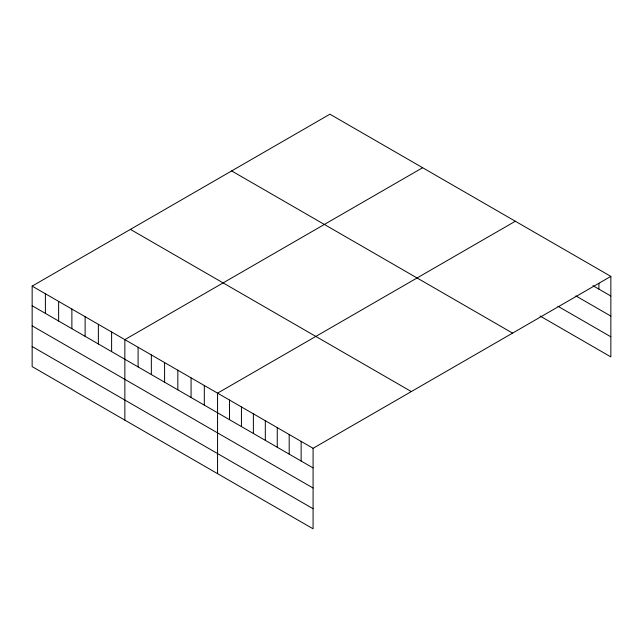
<?xml version="1.0" encoding="UTF-8"?>
<svg xmlns="http://www.w3.org/2000/svg" width="643" height="643" viewBox="0 0 643 643"><rect width="100%" height="100%" fill="white"/><g stroke="black" fill="none" stroke-linecap="round" stroke-linejoin="round"><path stroke-width="0.96" d="M610.85 276.386L313.077 448.3L313.077 528.803L32.15 366.614L32.15 286.111L329.923 114.197L610.85 276.386L610.85 356.889L540.064 316.018M422.628 167.719L124.855 339.633L124.855 420.136M515.332 221.24L217.559 393.154L217.559 473.658M592.942 285.677L610.85 296.021M575.887 295.917L610.85 316.107M557.979 306.277L610.85 336.803M231.657 170.925L512.584 333.114M130.416 229.382L411.343 391.571M32.15 286.111L313.077 448.3M32.15 305.746L313.077 467.935M32.15 325.832L313.077 488.029M32.15 346.529L313.077 508.717M598.914 283.233L598.914 289.125M301.133 441.411L301.133 461.047M289.197 434.515L289.197 454.151M277.254 427.627L277.254 447.263M265.318 420.731L265.318 440.367M253.382 413.835L253.382 433.47M241.438 406.947L241.438 426.582M229.503 400.05L229.503 419.686M204.313 385.511L204.313 405.146M191.075 377.867L191.075 397.503M177.83 370.223L177.83 389.859M164.584 362.572L164.584 382.207M151.346 354.928L151.346 374.564M138.1 347.284L138.1 366.92M111.609 331.989L111.609 351.625M98.371 324.345L98.371 343.981M85.125 316.694L85.125 336.329M71.879 309.05L71.879 328.686M58.634 301.406L58.634 321.042M45.396 293.755L45.396 313.398"/></g></svg>
